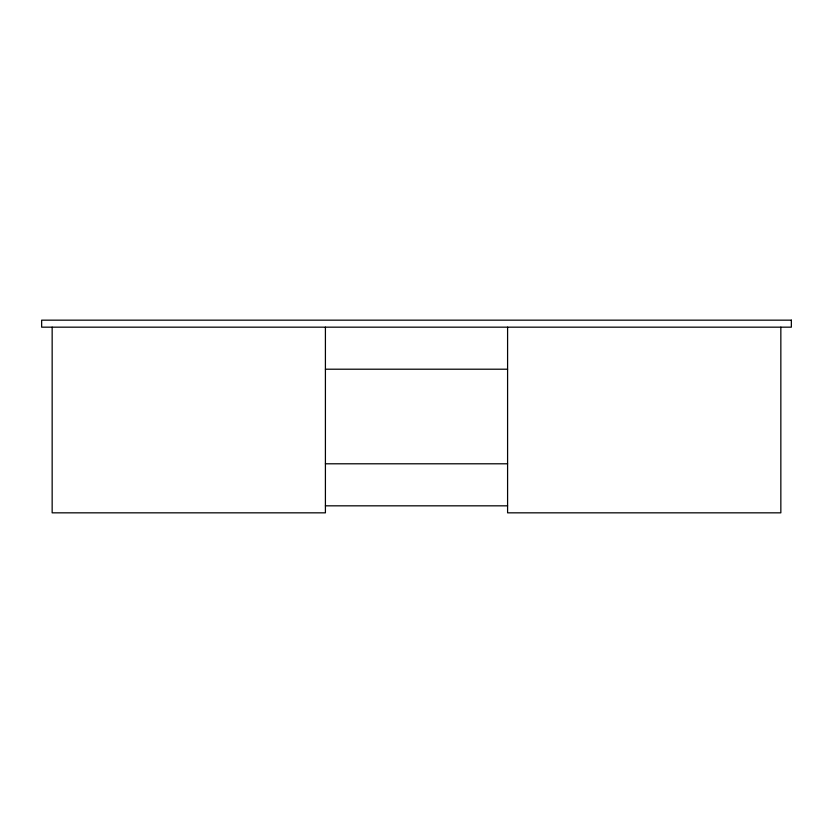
<?xml version="1.0" encoding="UTF-8"?>
<svg xmlns="http://www.w3.org/2000/svg" width="833" height="833" viewBox="0 0 833 833"><rect width="100%" height="100%" fill="white"/><g stroke="black" fill="none" stroke-linecap="round" stroke-linejoin="round"><path stroke-width="1.25" d="M325.411 369.206L507.589 369.206M325.411 463.794L507.589 463.794M325.411 505.829L507.589 505.829M780.844 327.171L780.844 512.836L507.589 512.836L507.589 327.171M325.411 327.171L325.411 512.836L52.156 512.836L52.156 327.171M791.35 320.164L41.65 320.164L41.65 327.171L791.35 327.171L791.35 320.164"/></g></svg>
